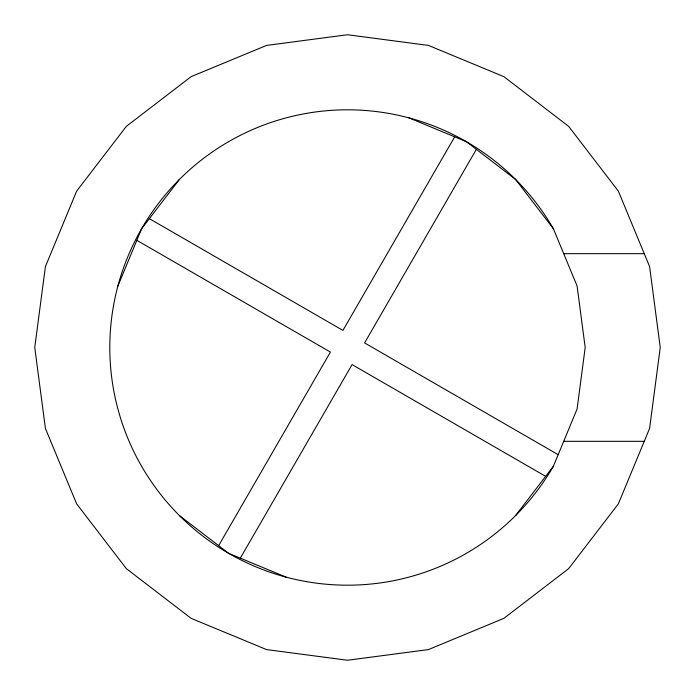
<?xml version="1.0" encoding="UTF-8"?>
<svg xmlns="http://www.w3.org/2000/svg" width="695" height="695" viewBox="0 0 695 695"><rect width="100%" height="100%" fill="white"/><g stroke="black" fill="none" stroke-linecap="round" stroke-linejoin="round"><path stroke-width="1.04" d="M117.907 285.984L141.658 228.655L179.432 179.432M515.568 515.568L553.342 466.345L577.093 409.016L585.19 347.5L577.093 285.984L553.342 228.655L515.568 179.432L466.345 141.658L409.016 117.907M218.647 545.662L330.412 352.078L136.828 240.314M454.686 136.828L342.922 330.412L149.338 218.647M240.314 558.172L352.078 364.588L545.662 476.353M476.353 149.338L364.588 342.922L558.172 454.686M563.706 253.675L644.256 253.675M563.706 441.325L644.256 441.325M285.984 577.093L228.655 553.342L179.432 515.568M553.342 466.345A237.69 237.69 0 0 1 194.713 529.581A237.69 237.69 0 0 1 194.713 165.419A237.69 237.69 0 0 1 553.342 228.655M45.41 266.559L34.75 347.5L45.41 428.441L76.65 503.875L126.351 568.649L191.125 618.35L266.559 649.59L347.5 660.25L428.441 649.59L503.875 618.35L568.649 568.649L618.35 503.875L649.59 428.441L660.25 347.5L649.59 266.559L618.35 191.125L568.649 126.351L503.875 76.65L428.441 45.41L347.5 34.75L266.559 45.41L191.125 76.65L126.351 126.351L76.65 191.125L45.41 266.559"/></g></svg>
